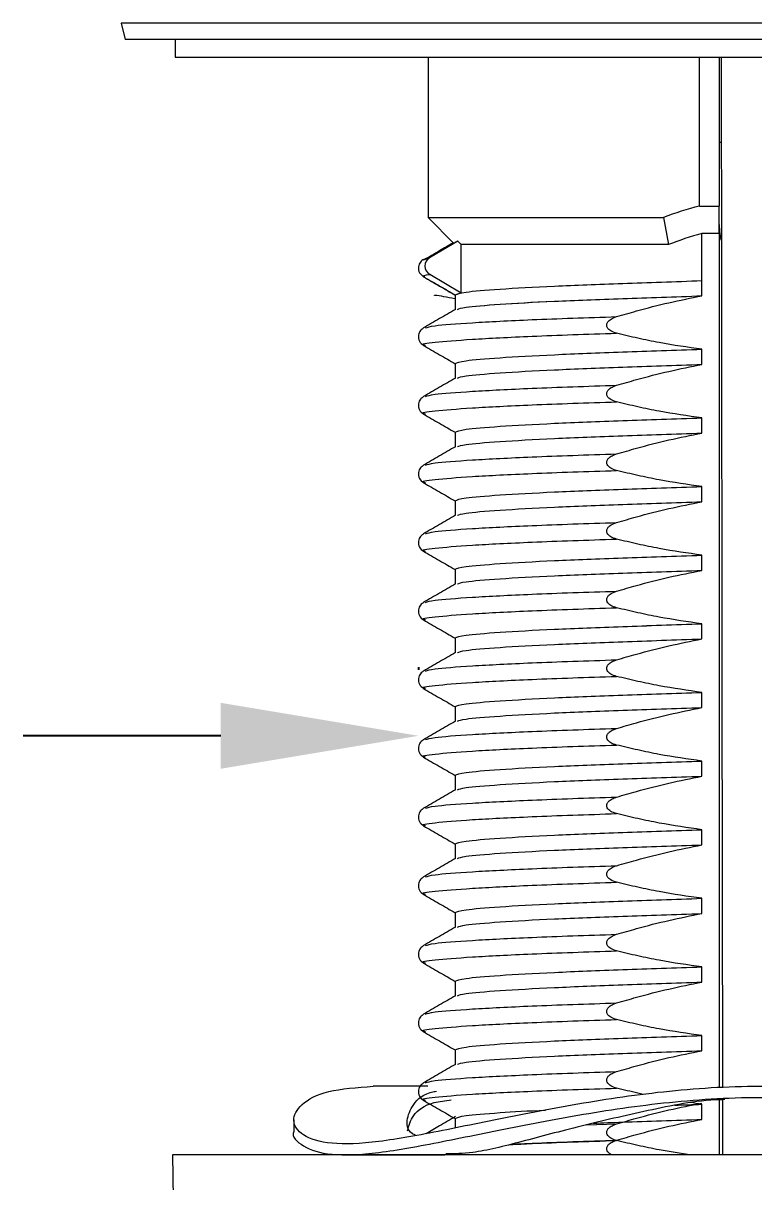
# Model space of a CAD drawing. Header units: inches. Extents: x 2.3 to 15.7, y 0.2 to 14.5.
# Drawn here: x 2.733 to 3.399, y 10.902 to 11.957 of the extents above; entities that cross this region are included whole.
import ezdxf

# ---------------------------------------------------------------- set-up
doc = ezdxf.new("R2010")
doc.units = ezdxf.units.IN
doc.header["$MEASUREMENT"] = 0
doc.header["$PDSIZE"] = -1
doc.layers.add('Dim', color=1, linetype='Continuous')
doc.layers.add('Object', color=4, linetype='Continuous')
doc.styles.get("Standard").update_dxf_attribs({"font": 'romans.shx'})
doc.dimstyles.get("Standard").update_dxf_attribs({"dimtxt": 0.125, "dimasz": 0.18, "dimexe": 0.06, "dimexo": 0.0625, "dimgap": 0.09, "dimtad": 0, "dimtih": 1, "dimtoh": 1, "dimdec": 4, "dimlfac": 2, "dimzin": 0, "dimdsep": 46, "dimlunit": 5, "dimtxsty": 'Standard', "dimcen": 0.09, "dimadec": 0, "dimazin": 0, "dimtfac": 1, "dimtdec": 4, "dimtofl": 0, "dimtmove": 0, "dimatfit": 1, "dimfxl": 0, "dimfrac": 2, "dimtolj": 1, "dimtzin": 0, "dimarcsym": 0})

# ---------------------------------------------------------------- blocks, each defined once
blk = doc.blocks.new('*D3')
at = {"layer": 'Defpoints', "color": 0}
for p in [(3.0932, 11.3083), (3.772, 11.3083), (3.772, 11.3083)]:
    blk.add_point(p, dxfattribs=at)
at = {"layer": 'Dim', "color": 0, "lineweight": -2}
for p, q in [((3.0932, 11.3708), (3.0932, 11.3683)), ((3.772, 11.3708), (3.772, 11.3683)), ((2.9132, 11.3083), (2.7332, 11.3083)), ((3.952, 11.3083), (4.3672, 11.3083))]:
    blk.add_line(p, q, dxfattribs=at)
at = {"layer": 'Dim', "color": 0}
for points in [[(2.9132, 11.3383), (2.9132, 11.2783), (3.0932, 11.3083)], [(3.952, 11.3383), (3.952, 11.2783), (3.772, 11.3083)]]:
    blk.add_solid(points, dxfattribs=at)
at = {"layer": 'Dim', "color": 0, "insert": (4.8738, 11.3083), "char_height": 0.125, "attachment_point": 5}
blk.add_mtext('\\A1;1 3/8\\P [35mm]\\PDia.', dxfattribs=at)

msp = doc.modelspace()

# ---------------------------------------------------------------- linework, layer by layer
at = {"layer": 'Object', "color": 4, "linetype": 'Continuous', "lineweight": 15}
for p, q in [((2.822367, 11.957273), (2.826106, 11.942273)), ((4.042839, 11.957273), (2.822367, 11.957273)), ((4.039099, 11.942273), (2.826106, 11.942273)), ((2.871579, 11.942273), (2.871579, 11.926241)), ((2.871579, 11.926241), (3.432603, 11.926241)), ((3.101894, 11.926241), (3.101894, 11.780304)), ((3.349127, 11.790737), (3.349127, 11.926241)), ((3.367103, 11.926241), (3.367103, 11.790737)), ((3.368966, 11.926241), (3.36919, 11.722392)), ((3.369051, 11.848605), (3.367103, 11.848605)), ((3.349127, 11.790737), (3.367103, 11.790737)), ((3.367103, 11.765737), (3.367103, 11.790737)), ((3.101894, 11.780304), (3.125516, 11.756683)), ((3.101894, 11.780304), (3.316256, 11.780304)), ((3.316256, 11.780304), (3.320836, 11.755595)), ((3.367103, 11.765737), (3.351295, 11.765737)), ((3.351295, 11.722054), (3.351295, 11.765737)), ((3.367103, 11.765737), (3.367103, 11.711868)), ((3.128973, 11.758703), (3.1034, 11.743673)), ((3.129022, 11.75864), (3.12635, 11.757518)), ((3.132012, 11.755595), (3.128964, 11.758698)), ((3.320836, 11.755595), (3.132012, 11.755595)), ((3.132012, 11.711803), (3.132012, 11.755595)), ((3.098657, 11.742164), (3.103433, 11.7436)), ((3.103472, 11.728577), (3.132051, 11.71178)), ((3.351295, 11.708973), (3.351295, 11.722787)), ((3.369202, 11.722392), (3.369587, 11.361766)), ((3.126603, 11.70993), (3.132012, 11.711711)), ((3.126603, 11.70993), (3.126603, 11.696353)), ((3.126603, 11.70993), (3.126603, 11.696353)), ((3.367103, 11.711868), (3.367103, 11.361766)), ((3.351295, 11.646473), (3.351295, 11.660287)), ((3.126603, 11.64743), (3.126603, 11.633853)), ((3.351295, 11.583973), (3.351295, 11.597787)), ((3.126603, 11.58493), (3.126603, 11.571353)), ((3.351295, 11.521473), (3.351295, 11.535287)), ((3.126603, 11.52243), (3.126603, 11.508853)), ((3.351295, 11.458973), (3.351295, 11.472788)), ((3.126603, 11.45993), (3.126603, 11.446353)), ((3.351295, 11.396473), (3.351295, 11.410287)), ((3.351296, 11.396472), (3.351296, 11.410287)), ((3.126604, 11.397429), (3.126604, 11.383852)), ((3.367103, 11.361766), (3.367103, 10.987984)), ((3.369587, 11.361766), (3.369998, 10.988125)), ((3.351295, 11.333973), (3.351295, 11.347787)), ((3.126603, 11.33493), (3.126603, 11.321353)), ((3.351295, 11.271473), (3.351295, 11.285287)), ((3.126603, 11.27243), (3.126603, 11.258853)), ((3.351295, 11.208973), (3.351295, 11.222787)), ((3.126603, 11.20993), (3.126603, 11.196353)), ((3.351295, 11.146473), (3.351295, 11.160287)), ((3.126603, 11.14743), (3.126603, 11.133853)), ((3.351295, 11.083973), (3.351295, 11.097787)), ((3.126603, 11.08493), (3.126603, 11.071353)), ((3.351295, 11.021473), (3.351295, 11.035287)), ((3.126603, 11.02243), (3.126603, 11.008853)), ((3.101653, 10.989123), (3.0519, 10.989123)), ((3.367103, 10.976835), (3.367103, 10.926623)), ((3.37001, 10.97692), (3.370066, 10.926623)), ((3.351295, 10.958973), (3.351295, 10.972787)), ((2.979659, 10.958508), (2.979659, 10.948508)), ((3.126603, 10.95993), (3.126603, 10.951119)), ((3.246114, 10.953959), (3.273661, 10.95486)), ((2.86923, 10.926623), (2.869923, 10.886903)), ((3.995976, 10.926623), (2.86923, 10.926623)), ((3.023849, 10.926654), (3.11708, 10.926655)), ((3.101339, 10.926655), (3.101395, 10.926623))]:
    msp.add_line(p, q, dxfattribs=at)
for centre, radius, start, end in [((3.432603, 11.470737), 0.330709, 104.620471, 110.598063), ((3.432603, 11.470737), 0.306, 105.4093, 111.422984), ((3.107932, 11.736147), 0.008785, 121.104863, 239.439852)]:
    msp.add_arc(centre, radius, start, end, dxfattribs=at)
msp.add_ellipse((3.372103, 11.773964), major_axis=(0, 0.01866), ratio=0.26794919, start_param=1.57079633, end_param=2.50983748, dxfattribs=at)
for points, knots in [([(3.124968, 11.75723), (3.120737, 11.75478), (3.111664, 11.749528), (3.102592, 11.744275), (3.097752, 11.741472)], [0, 0, 0, 0, 0.466364616, 1, 1, 1, 1]), ([(3.097892, 11.742256), (3.096851, 11.741507), (3.094648, 11.739924), (3.09267, 11.735234), (3.093759, 11.72954), (3.096501, 11.727384), (3.097889, 11.726292)], [0, 0, 0, 0, 0.21948819, 0.46436876, 0.72875201, 1, 1, 1, 1]), ([(3.099123, 11.726366), (3.098507, 11.726487), (3.09481, 11.727211), (3.099513, 11.727918), (3.103433, 11.728508)], [0, 0, 0, 0, 0.166410718, 1, 1, 1, 1]), ([(3.09789, 11.726291), (3.102746, 11.723485), (3.112317, 11.717952), (3.121888, 11.712419), (3.126603, 11.709693)], [0, 0, 0, 0, 0.50732747, 1, 1, 1, 1]), ([(3.098805, 11.725915), (3.103647, 11.723111), (3.112914, 11.717746), (3.122179, 11.712381), (3.126603, 11.709819)], [0, 0, 0, 0, 0.522554907, 1, 1, 1, 1]), ([(3.126603, 11.70993), (3.128568, 11.710738), (3.132567, 11.712381), (3.164685, 11.715138), (3.214012, 11.717896), (3.27736, 11.720324), (3.326654, 11.721966), (3.351295, 11.722787)], [0, 0, 0, 0, 0.19759985, 0.40218571, 0.60677143, 0.80343505, 1, 1, 1, 1]), ([(3.126227, 11.70628), (3.119571, 11.707627), (3.112834, 11.708991), (3.107737, 11.709431), (3.107675, 11.709437)], [0, 0, 0, 0, 0.987900104, 1, 1, 1, 1]), ([(3.128651, 11.696618), (3.130336, 11.697262), (3.13421, 11.698744), (3.164829, 11.701325), (3.213976, 11.704081), (3.27737, 11.706511), (3.326657, 11.708153), (3.351295, 11.708973)], [0, 0, 0, 0, 0.16399508, 0.37714906, 0.5903029, 0.79520288, 1, 1, 1, 1]), ([(3.128651, 11.696618), (3.130279, 11.697263), (3.134022, 11.698746), (3.165848, 11.701313), (3.196325, 11.703243), (3.218618, 11.704122), (3.219322, 11.70415)], [0, 0, 0, 0, 0.2745834, 0.63147547, 0.9883673, 1, 1, 1, 1]), ([(3.273661, 11.690003), (3.279672, 11.691752), (3.295464, 11.696345), (3.32129, 11.702976), (3.341287, 11.706973), (3.351295, 11.708973)], [0, 0, 0, 0, 0.23490281, 0.61712232, 1, 1, 1, 1]), ([(3.12703, 11.6966), (3.122176, 11.693794), (3.112466, 11.68818), (3.102756, 11.682567), (3.0979, 11.679761)], [0, 0, 0, 0, 0.499977505, 1, 1, 1, 1]), ([(3.099599, 11.679786), (3.101466, 11.680442), (3.105719, 11.681934), (3.139347, 11.684533), (3.185689, 11.686882), (3.232519, 11.688701), (3.260077, 11.689573), (3.273661, 11.690003)], [0, 0, 0, 0, 0.20275083, 0.46173924, 0.72072776, 0.86233396, 1, 1, 1, 1]), ([(3.273661, 11.674912), (3.271833, 11.675473), (3.269246, 11.676268), (3.266427, 11.678347), (3.265111, 11.680031), (3.2646, 11.681802), (3.264723, 11.683336), (3.265451, 11.685027), (3.267295, 11.687102), (3.270217, 11.688844), (3.272613, 11.689651), (3.273661, 11.690003)], [0, 0, 0, 0, 0.22731519, 0.3218077, 0.41715911, 0.47803922, 0.53907358, 0.59812008, 0.69630639, 0.86720087, 1, 1, 1, 1]), ([(3.097891, 11.679756), (3.096904, 11.679055), (3.094788, 11.677553), (3.092705, 11.673025), (3.093629, 11.667189), (3.096448, 11.664941), (3.097889, 11.663792)], [0, 0, 0, 0, 0.21116325, 0.45282353, 0.72025287, 1, 1, 1, 1]), ([(3.099572, 11.663766), (3.098788, 11.66392), (3.093812, 11.664898), (3.106355, 11.66667), (3.138558, 11.669442), (3.185797, 11.67179), (3.2325, 11.673609), (3.26007, 11.674482), (3.273661, 11.674912)], [0, 0, 0, 0, 0.042766, 0.27138041, 0.50807434, 0.74476836, 0.87418467, 1, 1, 1, 1]), ([(3.351295, 11.660287), (3.338275, 11.662137), (3.31872, 11.664915), (3.292913, 11.670268), (3.28008, 11.673363), (3.273661, 11.674912)], [0, 0, 0, 0, 0.49896663, 0.74937864, 1, 1, 1, 1]), ([(3.09789, 11.663791), (3.102746, 11.660985), (3.112317, 11.655452), (3.121888, 11.649919), (3.126603, 11.647193)], [0, 0, 0, 0, 0.50732965, 1, 1, 1, 1]), ([(3.126603, 11.64743), (3.128568, 11.648238), (3.132567, 11.649881), (3.164685, 11.652638), (3.214012, 11.655395), (3.27736, 11.657824), (3.326654, 11.659466), (3.351295, 11.660287)], [0, 0, 0, 0, 0.19759983, 0.40218572, 0.60677142, 0.80343507, 1, 1, 1, 1]), ([(3.128651, 11.634118), (3.130336, 11.634762), (3.13421, 11.636244), (3.164829, 11.638825), (3.213976, 11.641581), (3.27737, 11.64401), (3.326657, 11.645653), (3.351295, 11.646473)], [0, 0, 0, 0, 0.16399508, 0.37714908, 0.59030289, 0.79520286, 1, 1, 1, 1]), ([(3.273661, 11.627503), (3.279672, 11.629252), (3.295464, 11.633845), (3.32129, 11.640476), (3.341287, 11.644473), (3.351295, 11.646473)], [0, 0, 0, 0, 0.23490264, 0.61712185, 1, 1, 1, 1]), ([(3.12703, 11.6341), (3.122176, 11.631294), (3.112466, 11.62568), (3.102756, 11.620067), (3.0979, 11.617261)], [0, 0, 0, 0, 0.49998187, 1, 1, 1, 1]), ([(3.099599, 11.617287), (3.101466, 11.617942), (3.105719, 11.619434), (3.139347, 11.622033), (3.185689, 11.624382), (3.232519, 11.626201), (3.260077, 11.627073), (3.273661, 11.627503)], [0, 0, 0, 0, 0.20275081, 0.46173922, 0.72072775, 0.86233396, 1, 1, 1, 1]), ([(3.273661, 11.612411), (3.271833, 11.612973), (3.269246, 11.613768), (3.266427, 11.615847), (3.265111, 11.617531), (3.2646, 11.619302), (3.264723, 11.620836), (3.26545, 11.622527), (3.267295, 11.624602), (3.270217, 11.626344), (3.272613, 11.627151), (3.273661, 11.627503)], [0, 0, 0, 0, 0.2273191, 0.32180434, 0.41715558, 0.47803558, 0.53906983, 0.59812708, 0.69631321, 0.86720111, 1, 1, 1, 1]), ([(3.097891, 11.617256), (3.096904, 11.616555), (3.094788, 11.615053), (3.092705, 11.610525), (3.093629, 11.604689), (3.096448, 11.602441), (3.097889, 11.601292)], [0, 0, 0, 0, 0.21116325, 0.45282353, 0.72025287, 1, 1, 1, 1]), ([(3.099572, 11.601266), (3.098788, 11.60142), (3.093812, 11.602397), (3.106355, 11.604171), (3.138558, 11.606942), (3.185797, 11.60929), (3.2325, 11.611109), (3.26007, 11.611981), (3.273661, 11.612411)], [0, 0, 0, 0, 0.04276598, 0.27138042, 0.50807433, 0.74476835, 0.87418467, 1, 1, 1, 1]), ([(3.351295, 11.597787), (3.338275, 11.599637), (3.31872, 11.602416), (3.292913, 11.607767), (3.28008, 11.610863), (3.273661, 11.612411)], [0, 0, 0, 0, 0.498967, 0.74937845, 1, 1, 1, 1]), ([(3.09789, 11.601291), (3.102746, 11.598485), (3.112317, 11.592952), (3.121888, 11.587419), (3.126603, 11.584693)], [0, 0, 0, 0, 0.50733189, 1, 1, 1, 1]), ([(3.126603, 11.58493), (3.128568, 11.585737), (3.132567, 11.587381), (3.164685, 11.590138), (3.214012, 11.592896), (3.27736, 11.595324), (3.326654, 11.596966), (3.351295, 11.597787)], [0, 0, 0, 0, 0.19759982, 0.40218571, 0.60677143, 0.80343505, 1, 1, 1, 1]), ([(3.128651, 11.571618), (3.130336, 11.572262), (3.13421, 11.573744), (3.164829, 11.576325), (3.213976, 11.579081), (3.27737, 11.58151), (3.326657, 11.583152), (3.351295, 11.583973)], [0, 0, 0, 0, 0.16399508, 0.37714906, 0.5903029, 0.79520285, 1, 1, 1, 1]), ([(3.273661, 11.565003), (3.279672, 11.566752), (3.295464, 11.571345), (3.32129, 11.577976), (3.341287, 11.581973), (3.351295, 11.583973)], [0, 0, 0, 0, 0.23490285, 0.61712151, 1, 1, 1, 1]), ([(3.12703, 11.5716), (3.122176, 11.568793), (3.112466, 11.56318), (3.102756, 11.557567), (3.0979, 11.554761)], [0, 0, 0, 0, 0.49998187, 1, 1, 1, 1]), ([(3.099599, 11.554786), (3.101466, 11.555442), (3.105719, 11.556934), (3.139347, 11.559534), (3.185689, 11.561881), (3.232519, 11.563701), (3.260077, 11.564573), (3.273661, 11.565003)], [0, 0, 0, 0, 0.2027508, 0.46173924, 0.72072774, 0.86233396, 1, 1, 1, 1]), ([(3.273661, 11.549911), (3.271833, 11.550473), (3.269246, 11.551268), (3.266427, 11.553347), (3.265111, 11.555031), (3.2646, 11.556802), (3.264723, 11.558336), (3.265451, 11.560027), (3.267295, 11.562102), (3.270217, 11.563844), (3.272613, 11.564651), (3.273661, 11.565003)], [0, 0, 0, 0, 0.22731844, 0.3218105, 0.41716146, 0.47802996, 0.53907575, 0.59812198, 0.69630782, 0.8672015, 1, 1, 1, 1]), ([(3.097891, 11.554756), (3.096904, 11.554055), (3.094788, 11.552553), (3.092705, 11.548025), (3.093629, 11.542189), (3.096448, 11.539941), (3.097889, 11.538792)], [0, 0, 0, 0, 0.211160477, 0.452820309, 0.72025338, 1, 1, 1, 1]), ([(3.099572, 11.538766), (3.098788, 11.53892), (3.093812, 11.539898), (3.106355, 11.54167), (3.138558, 11.544442), (3.185797, 11.546789), (3.2325, 11.54861), (3.26007, 11.549481), (3.273661, 11.549911)], [0, 0, 0, 0, 0.042766, 0.27138042, 0.50807436, 0.74476835, 0.87418469, 1, 1, 1, 1]), ([(3.351295, 11.535287), (3.338275, 11.537137), (3.31872, 11.539915), (3.292913, 11.545267), (3.28008, 11.548363), (3.273661, 11.549911)], [0, 0, 0, 0, 0.498967, 0.74937845, 1, 1, 1, 1]), ([(3.09789, 11.538791), (3.102746, 11.535985), (3.112317, 11.530452), (3.121888, 11.524919), (3.126603, 11.522193)], [0, 0, 0, 0, 0.50732747, 1, 1, 1, 1]), ([(3.126603, 11.52243), (3.128568, 11.523238), (3.132567, 11.524881), (3.164685, 11.527637), (3.214012, 11.530396), (3.27736, 11.532824), (3.326654, 11.534466), (3.351295, 11.535287)], [0, 0, 0, 0, 0.19759985, 0.40218571, 0.60677143, 0.80343505, 1, 1, 1, 1]), ([(3.128651, 11.509118), (3.130336, 11.509762), (3.13421, 11.511244), (3.164829, 11.513826), (3.213976, 11.516581), (3.27737, 11.519011), (3.326657, 11.520652), (3.351295, 11.521473)], [0, 0, 0, 0, 0.16399508, 0.37714909, 0.5903029, 0.79520288, 1, 1, 1, 1]), ([(3.273661, 11.502503), (3.279672, 11.504252), (3.295464, 11.508845), (3.32129, 11.515476), (3.341287, 11.519473), (3.351295, 11.521473)], [0, 0, 0, 0, 0.23490281, 0.61712232, 1, 1, 1, 1]), ([(3.12703, 11.5091), (3.122176, 11.506293), (3.112466, 11.50068), (3.102756, 11.495067), (3.0979, 11.492261)], [0, 0, 0, 0, 0.499977505, 1, 1, 1, 1]), ([(3.099599, 11.492286), (3.101466, 11.492942), (3.105719, 11.494434), (3.139347, 11.497033), (3.185689, 11.499382), (3.232519, 11.501201), (3.260077, 11.502073), (3.273661, 11.502503)], [0, 0, 0, 0, 0.20275083, 0.46173924, 0.72072776, 0.86233396, 1, 1, 1, 1]), ([(3.273661, 11.487411), (3.271833, 11.487973), (3.269246, 11.488768), (3.266427, 11.490847), (3.265111, 11.492531), (3.2646, 11.494302), (3.264723, 11.495836), (3.265451, 11.497527), (3.267295, 11.499602), (3.270217, 11.501344), (3.272613, 11.502151), (3.273661, 11.502503)], [0, 0, 0, 0, 0.227320147, 0.321805819, 0.417157492, 0.478037769, 0.539072302, 0.598118967, 0.69630555, 0.867200501, 1, 1, 1, 1]), ([(3.097891, 11.492256), (3.096904, 11.491555), (3.094788, 11.490053), (3.092705, 11.485525), (3.093629, 11.479689), (3.096448, 11.477441), (3.097889, 11.476292)], [0, 0, 0, 0, 0.21116325, 0.45282353, 0.72025287, 1, 1, 1, 1]), ([(3.099572, 11.476266), (3.098788, 11.47642), (3.093812, 11.477397), (3.106355, 11.47917), (3.138558, 11.481942), (3.185797, 11.48429), (3.2325, 11.486109), (3.26007, 11.486982), (3.273661, 11.487411)], [0, 0, 0, 0, 0.042766, 0.27138041, 0.50807434, 0.74476836, 0.87418467, 1, 1, 1, 1]), ([(3.351295, 11.472788), (3.338275, 11.474637), (3.31872, 11.477415), (3.292913, 11.482768), (3.28008, 11.485863), (3.273661, 11.487411)], [0, 0, 0, 0, 0.49896634, 0.7493785, 1, 1, 1, 1]), ([(3.09789, 11.476291), (3.102746, 11.473485), (3.112317, 11.467952), (3.121888, 11.462419), (3.126603, 11.459693)], [0, 0, 0, 0, 0.50732965, 1, 1, 1, 1]), ([(3.126603, 11.45993), (3.128568, 11.460738), (3.132567, 11.462381), (3.164685, 11.465138), (3.214012, 11.467895), (3.27736, 11.470324), (3.326654, 11.471967), (3.351295, 11.472788)], [0, 0, 0, 0, 0.19759982, 0.40218571, 0.60677141, 0.80343505, 1, 1, 1, 1]), ([(3.128651, 11.446618), (3.130336, 11.447262), (3.13421, 11.448744), (3.164829, 11.451325), (3.213976, 11.454081), (3.27737, 11.45651), (3.326657, 11.458153), (3.351295, 11.458973)], [0, 0, 0, 0, 0.16399508, 0.37714908, 0.59030289, 0.79520286, 1, 1, 1, 1]), ([(3.273661, 11.440003), (3.279672, 11.441752), (3.295464, 11.446345), (3.32129, 11.452976), (3.341287, 11.456973), (3.351295, 11.458973)], [0, 0, 0, 0, 0.23490362, 0.61712189, 1, 1, 1, 1]), ([(3.12703, 11.4466), (3.122176, 11.443794), (3.112466, 11.43818), (3.102756, 11.432567), (3.0979, 11.429761)], [0, 0, 0, 0, 0.49998187, 1, 1, 1, 1]), ([(3.099599, 11.429787), (3.101466, 11.430442), (3.105719, 11.431934), (3.139347, 11.434534), (3.185689, 11.436882), (3.232519, 11.438701), (3.260077, 11.439573), (3.273661, 11.440003)], [0, 0, 0, 0, 0.20275081, 0.46173925, 0.72072775, 0.86233396, 1, 1, 1, 1]), ([(3.273661, 11.424911), (3.271833, 11.425473), (3.269246, 11.426268), (3.266427, 11.428347), (3.265111, 11.430031), (3.2646, 11.431802), (3.264723, 11.433336), (3.265451, 11.435027), (3.267295, 11.437102), (3.270217, 11.438844), (3.272613, 11.439651), (3.273661, 11.440003)], [0, 0, 0, 0, 0.22731933, 0.32180466, 0.41716547, 0.47803421, 0.53908024, 0.59812669, 0.69631292, 0.86720098, 1, 1, 1, 1]), ([(3.097891, 11.429756), (3.096904, 11.429055), (3.094788, 11.427553), (3.092705, 11.423025), (3.093629, 11.417189), (3.096448, 11.414941), (3.097889, 11.413792)], [0, 0, 0, 0, 0.21116325, 0.45282353, 0.72025287, 1, 1, 1, 1]), ([(3.099572, 11.413766), (3.098788, 11.41392), (3.093812, 11.414897), (3.106355, 11.416671), (3.138558, 11.419442), (3.185797, 11.42179), (3.2325, 11.423609), (3.26007, 11.424481), (3.273661, 11.424911)], [0, 0, 0, 0, 0.04276598, 0.27138042, 0.50807433, 0.74476835, 0.87418467, 1, 1, 1, 1]), ([(3.351295, 11.410287), (3.338275, 11.412137), (3.31872, 11.414916), (3.292913, 11.420267), (3.28008, 11.423363), (3.273661, 11.424911)], [0, 0, 0, 0, 0.498967, 0.74937845, 1, 1, 1, 1]), ([(3.351296, 11.410287), (3.338276, 11.412136), (3.318721, 11.414915), (3.292914, 11.420267), (3.280081, 11.423362), (3.273662, 11.424911)], [0, 0, 0, 0, 0.498967, 0.74937845, 1, 1, 1, 1]), ([(3.09789, 11.413791), (3.102746, 11.410985), (3.112317, 11.405452), (3.121888, 11.399919), (3.126603, 11.397193)], [0, 0, 0, 0, 0.50733189, 1, 1, 1, 1]), ([(3.097891, 11.41379), (3.102747, 11.410984), (3.112318, 11.405452), (3.121889, 11.399919), (3.126604, 11.397193)], [0, 0, 0, 0, 0.50732747, 1, 1, 1, 1]), ([(3.126603, 11.39743), (3.128568, 11.398237), (3.132567, 11.399881), (3.164685, 11.402638), (3.214012, 11.405396), (3.27736, 11.407824), (3.326654, 11.409466), (3.351295, 11.410287)], [0, 0, 0, 0, 0.19759982, 0.40218571, 0.60677143, 0.80343505, 1, 1, 1, 1]), ([(3.126604, 11.397429), (3.128569, 11.398237), (3.132568, 11.39988), (3.164686, 11.402637), (3.214013, 11.405395), (3.277362, 11.407823), (3.326655, 11.409466), (3.351296, 11.410287)], [0, 0, 0, 0, 0.19759985, 0.40218571, 0.60677143, 0.80343505, 1, 1, 1, 1]), ([(3.128652, 11.384117), (3.130337, 11.384762), (3.134211, 11.386243), (3.16483, 11.388824), (3.213977, 11.39158), (3.277371, 11.39401), (3.326658, 11.395652), (3.351296, 11.396472)], [0, 0, 0, 0, 0.16399508, 0.37714906, 0.5903029, 0.79520288, 1, 1, 1, 1]), ([(3.273662, 11.377503), (3.279673, 11.379251), (3.295465, 11.383844), (3.321291, 11.390475), (3.341288, 11.394472), (3.351296, 11.396472)], [0, 0, 0, 0, 0.23490281, 0.61712232, 1, 1, 1, 1]), ([(3.127031, 11.384099), (3.122177, 11.381293), (3.112467, 11.375679), (3.102757, 11.370067), (3.097901, 11.36726)], [0, 0, 0, 0, 0.499977505, 1, 1, 1, 1]), ([(3.0996, 11.367286), (3.101467, 11.367941), (3.10572, 11.369433), (3.139348, 11.372033), (3.18569, 11.374381), (3.23252, 11.3762), (3.260078, 11.377073), (3.273662, 11.377503)], [0, 0, 0, 0, 0.20275083, 0.46173924, 0.72072776, 0.86233396, 1, 1, 1, 1]), ([(3.273662, 11.362411), (3.271834, 11.362972), (3.269247, 11.363767), (3.266428, 11.365847), (3.265112, 11.36753), (3.264601, 11.369301), (3.264724, 11.370835), (3.265452, 11.372526), (3.267296, 11.374601), (3.270218, 11.376344), (3.272614, 11.37715), (3.273662, 11.377503)], [0, 0, 0, 0, 0.22731933, 0.32180466, 0.41716547, 0.47803421, 0.53908024, 0.59812669, 0.69631292, 0.86720098, 1, 1, 1, 1]), ([(3.097892, 11.367255), (3.096906, 11.366555), (3.094789, 11.365052), (3.092706, 11.360524), (3.09363, 11.354688), (3.096449, 11.35244), (3.09789, 11.351291)], [0, 0, 0, 0, 0.21116325, 0.45282353, 0.72025287, 1, 1, 1, 1]), ([(3.099573, 11.351265), (3.098789, 11.351419), (3.093813, 11.352396), (3.106356, 11.35417), (3.138559, 11.356941), (3.185798, 11.359289), (3.232501, 11.361108), (3.260071, 11.361981), (3.273662, 11.362411)], [0, 0, 0, 0, 0.04276598, 0.27138042, 0.50807433, 0.74476835, 0.87418467, 1, 1, 1, 1]), ([(3.351295, 11.347787), (3.338275, 11.349637), (3.31872, 11.352415), (3.292913, 11.357767), (3.28008, 11.360863), (3.273661, 11.362411)], [0, 0, 0, 0, 0.498967, 0.74937845, 1, 1, 1, 1]), ([(3.351297, 11.347786), (3.338277, 11.349636), (3.318723, 11.352414), (3.292915, 11.357766), (3.280082, 11.360861), (3.273663, 11.36241)], [0, 0, 0, 0, 0.498967, 0.74937845, 1, 1, 1, 1]), ([(3.09789, 11.351291), (3.102746, 11.348485), (3.112317, 11.342952), (3.121888, 11.337419), (3.126603, 11.334693)], [0, 0, 0, 0, 0.50732747, 1, 1, 1, 1]), ([(3.126603, 11.33493), (3.128568, 11.335738), (3.132567, 11.337381), (3.164685, 11.340137), (3.214012, 11.342896), (3.27736, 11.345324), (3.326654, 11.346966), (3.351295, 11.347787)], [0, 0, 0, 0, 0.19759985, 0.40218571, 0.60677143, 0.80343505, 1, 1, 1, 1]), ([(3.128651, 11.321618), (3.130336, 11.322262), (3.13421, 11.323744), (3.164829, 11.326325), (3.213976, 11.329081), (3.27737, 11.331511), (3.326657, 11.333152), (3.351295, 11.333973)], [0, 0, 0, 0, 0.16399508, 0.37714906, 0.5903029, 0.79520288, 1, 1, 1, 1]), ([(3.273661, 11.315003), (3.279672, 11.316752), (3.295464, 11.321345), (3.32129, 11.327976), (3.341287, 11.331973), (3.351295, 11.333973)], [0, 0, 0, 0, 0.23490281, 0.61712232, 1, 1, 1, 1]), ([(3.12703, 11.3216), (3.122176, 11.318793), (3.112466, 11.31318), (3.102756, 11.307567), (3.0979, 11.304761)], [0, 0, 0, 0, 0.499977505, 1, 1, 1, 1]), ([(3.099599, 11.304786), (3.101466, 11.305442), (3.105719, 11.306934), (3.139347, 11.309533), (3.185689, 11.311882), (3.232519, 11.313701), (3.260077, 11.314573), (3.273661, 11.315003)], [0, 0, 0, 0, 0.20275083, 0.46173924, 0.72072776, 0.86233396, 1, 1, 1, 1]), ([(3.273661, 11.299911), (3.271833, 11.300473), (3.269246, 11.301268), (3.266427, 11.303347), (3.265111, 11.305031), (3.2646, 11.306802), (3.264723, 11.308336), (3.265451, 11.310027), (3.267295, 11.312102), (3.270217, 11.313844), (3.272613, 11.314651), (3.273661, 11.315003)], [0, 0, 0, 0, 0.22731519, 0.3218077, 0.41715911, 0.47803922, 0.53907358, 0.59812008, 0.69630639, 0.86720087, 1, 1, 1, 1]), ([(3.097891, 11.304756), (3.096904, 11.304055), (3.094788, 11.302553), (3.092705, 11.298025), (3.093629, 11.292189), (3.096448, 11.289941), (3.097889, 11.288792)], [0, 0, 0, 0, 0.21116325, 0.45282353, 0.72025287, 1, 1, 1, 1]), ([(3.099572, 11.288766), (3.098788, 11.28892), (3.093812, 11.289897), (3.106355, 11.29167), (3.138558, 11.294442), (3.185797, 11.29679), (3.2325, 11.298609), (3.26007, 11.299481), (3.273661, 11.299911)], [0, 0, 0, 0, 0.042766, 0.27138041, 0.50807434, 0.74476836, 0.87418467, 1, 1, 1, 1]), ([(3.351295, 11.285287), (3.338275, 11.287137), (3.31872, 11.289915), (3.292913, 11.295268), (3.28008, 11.298363), (3.273661, 11.299911)], [0, 0, 0, 0, 0.49896663, 0.74937864, 1, 1, 1, 1]), ([(3.09789, 11.288791), (3.102746, 11.285985), (3.112317, 11.280452), (3.121888, 11.274919), (3.126603, 11.272193)], [0, 0, 0, 0, 0.50732965, 1, 1, 1, 1]), ([(3.126603, 11.27243), (3.128568, 11.273238), (3.132567, 11.274881), (3.164685, 11.277638), (3.214012, 11.280395), (3.27736, 11.282824), (3.326654, 11.284466), (3.351295, 11.285287)], [0, 0, 0, 0, 0.19759983, 0.40218572, 0.60677142, 0.80343507, 1, 1, 1, 1]), ([(3.128651, 11.259118), (3.130336, 11.259762), (3.13421, 11.261244), (3.164829, 11.263825), (3.213976, 11.266581), (3.27737, 11.26901), (3.326657, 11.270653), (3.351295, 11.271473)], [0, 0, 0, 0, 0.16399508, 0.37714908, 0.59030289, 0.79520286, 1, 1, 1, 1]), ([(3.273661, 11.252503), (3.279672, 11.254252), (3.295464, 11.258845), (3.32129, 11.265476), (3.341287, 11.269473), (3.351295, 11.271473)], [0, 0, 0, 0, 0.23490264, 0.61712185, 1, 1, 1, 1]), ([(3.12703, 11.2591), (3.122176, 11.256294), (3.112466, 11.25068), (3.102756, 11.245067), (3.0979, 11.242261)], [0, 0, 0, 0, 0.49998187, 1, 1, 1, 1]), ([(3.099599, 11.242287), (3.101466, 11.242942), (3.105719, 11.244434), (3.139347, 11.247033), (3.185689, 11.249382), (3.232519, 11.251201), (3.260077, 11.252073), (3.273661, 11.252503)], [0, 0, 0, 0, 0.20275081, 0.46173922, 0.72072775, 0.86233396, 1, 1, 1, 1]), ([(3.273661, 11.237411), (3.271833, 11.237973), (3.269246, 11.238768), (3.266427, 11.240847), (3.265111, 11.242531), (3.2646, 11.244302), (3.264723, 11.245836), (3.26545, 11.247527), (3.267295, 11.249602), (3.270217, 11.251344), (3.272613, 11.252151), (3.273661, 11.252503)], [0, 0, 0, 0, 0.2273191, 0.32180434, 0.41715558, 0.47803558, 0.53906983, 0.59812708, 0.69631321, 0.86720111, 1, 1, 1, 1]), ([(3.097891, 11.242256), (3.096904, 11.241555), (3.094788, 11.240053), (3.092705, 11.235525), (3.093629, 11.229689), (3.096448, 11.227441), (3.097889, 11.226292)], [0, 0, 0, 0, 0.21116325, 0.45282353, 0.72025287, 1, 1, 1, 1]), ([(3.099572, 11.226266), (3.098788, 11.22642), (3.093812, 11.227397), (3.106355, 11.229171), (3.138558, 11.231942), (3.185797, 11.23429), (3.2325, 11.236109), (3.26007, 11.236981), (3.273661, 11.237411)], [0, 0, 0, 0, 0.04276598, 0.27138042, 0.50807433, 0.74476835, 0.87418467, 1, 1, 1, 1]), ([(3.351295, 11.222787), (3.338275, 11.224637), (3.31872, 11.227416), (3.292913, 11.232767), (3.28008, 11.235863), (3.273661, 11.237411)], [0, 0, 0, 0, 0.498967, 0.74937845, 1, 1, 1, 1]), ([(3.09789, 11.226291), (3.102746, 11.223484), (3.112317, 11.217952), (3.121888, 11.212419), (3.126603, 11.209693)], [0, 0, 0, 0, 0.50733189, 1, 1, 1, 1]), ([(3.126603, 11.20993), (3.128568, 11.210737), (3.132567, 11.21238), (3.164685, 11.215138), (3.214012, 11.217896), (3.27736, 11.220324), (3.326654, 11.221966), (3.351295, 11.222787)], [0, 0, 0, 0, 0.19759982, 0.40218571, 0.60677143, 0.80343505, 1, 1, 1, 1]), ([(3.128651, 11.196618), (3.130336, 11.197262), (3.13421, 11.198744), (3.164829, 11.201325), (3.213976, 11.204081), (3.27737, 11.20651), (3.326657, 11.208152), (3.351295, 11.208973)], [0, 0, 0, 0, 0.16399508, 0.37714906, 0.5903029, 0.79520285, 1, 1, 1, 1]), ([(3.273661, 11.190003), (3.279672, 11.191752), (3.295464, 11.196345), (3.32129, 11.202976), (3.341287, 11.206973), (3.351295, 11.208973)], [0, 0, 0, 0, 0.23490285, 0.61712151, 1, 1, 1, 1]), ([(3.12703, 11.1966), (3.122176, 11.193793), (3.112466, 11.18818), (3.102756, 11.182567), (3.0979, 11.179761)], [0, 0, 0, 0, 0.49998187, 1, 1, 1, 1]), ([(3.099599, 11.179786), (3.101466, 11.180442), (3.105719, 11.181934), (3.139347, 11.184534), (3.185689, 11.186881), (3.232519, 11.188701), (3.260077, 11.189573), (3.273661, 11.190003)], [0, 0, 0, 0, 0.2027508, 0.46173924, 0.72072774, 0.86233396, 1, 1, 1, 1]), ([(3.273661, 11.174911), (3.271833, 11.175473), (3.269246, 11.176268), (3.266427, 11.178347), (3.265111, 11.180031), (3.2646, 11.181802), (3.264723, 11.183336), (3.265451, 11.185027), (3.267295, 11.187102), (3.270217, 11.188844), (3.272613, 11.189651), (3.273661, 11.190003)], [0, 0, 0, 0, 0.22731844, 0.3218105, 0.41716146, 0.47802996, 0.53907575, 0.59812198, 0.69630782, 0.8672015, 1, 1, 1, 1]), ([(3.097891, 11.179756), (3.096904, 11.179055), (3.094788, 11.177553), (3.092705, 11.173025), (3.093629, 11.167189), (3.096448, 11.164941), (3.097889, 11.163792)], [0, 0, 0, 0, 0.211160477, 0.452820309, 0.72025338, 1, 1, 1, 1]), ([(3.099572, 11.163766), (3.098788, 11.16392), (3.093812, 11.164898), (3.106355, 11.16667), (3.138558, 11.169442), (3.185797, 11.171789), (3.2325, 11.173609), (3.26007, 11.174481), (3.273661, 11.174911)], [0, 0, 0, 0, 0.042766, 0.27138042, 0.50807436, 0.74476835, 0.87418469, 1, 1, 1, 1]), ([(3.351295, 11.160287), (3.338275, 11.162137), (3.31872, 11.164915), (3.292913, 11.170267), (3.28008, 11.173363), (3.273661, 11.174911)], [0, 0, 0, 0, 0.498967, 0.74937845, 1, 1, 1, 1]), ([(3.09789, 11.163791), (3.102746, 11.160985), (3.112317, 11.155452), (3.121888, 11.149919), (3.126603, 11.147193)], [0, 0, 0, 0, 0.50732747, 1, 1, 1, 1]), ([(3.126603, 11.14743), (3.128568, 11.148237), (3.132567, 11.149881), (3.164685, 11.152637), (3.214012, 11.155396), (3.27736, 11.157824), (3.326654, 11.159466), (3.351295, 11.160287)], [0, 0, 0, 0, 0.19759985, 0.40218571, 0.60677143, 0.80343505, 1, 1, 1, 1]), ([(3.128651, 11.134118), (3.130336, 11.134762), (3.13421, 11.136244), (3.164829, 11.138825), (3.213976, 11.141581), (3.27737, 11.144011), (3.326657, 11.145652), (3.351295, 11.146473)], [0, 0, 0, 0, 0.16399508, 0.37714909, 0.5903029, 0.79520288, 1, 1, 1, 1]), ([(3.273661, 11.127503), (3.279672, 11.129252), (3.295464, 11.133845), (3.32129, 11.140476), (3.341287, 11.144473), (3.351295, 11.146473)], [0, 0, 0, 0, 0.23490281, 0.61712232, 1, 1, 1, 1]), ([(3.12703, 11.1341), (3.122176, 11.131293), (3.112466, 11.12568), (3.102756, 11.120067), (3.0979, 11.117261)], [0, 0, 0, 0, 0.499977505, 1, 1, 1, 1]), ([(3.099599, 11.117286), (3.101466, 11.117942), (3.105719, 11.119434), (3.139347, 11.122033), (3.185689, 11.124382), (3.232519, 11.126201), (3.260077, 11.127073), (3.273661, 11.127503)], [0, 0, 0, 0, 0.20275083, 0.46173924, 0.72072776, 0.86233396, 1, 1, 1, 1]), ([(3.273661, 11.112411), (3.271833, 11.112973), (3.269246, 11.113768), (3.266427, 11.115847), (3.265111, 11.117531), (3.2646, 11.119302), (3.264723, 11.120836), (3.265451, 11.122527), (3.267295, 11.124602), (3.270217, 11.126344), (3.272613, 11.127151), (3.273661, 11.127503)], [0, 0, 0, 0, 0.227320147, 0.321805819, 0.417157492, 0.478037769, 0.539072302, 0.598118967, 0.69630555, 0.867200501, 1, 1, 1, 1]), ([(3.097891, 11.117256), (3.096904, 11.116555), (3.094788, 11.115053), (3.092705, 11.110525), (3.093629, 11.104689), (3.096448, 11.102441), (3.097889, 11.101292)], [0, 0, 0, 0, 0.21116325, 0.45282353, 0.72025287, 1, 1, 1, 1]), ([(3.099572, 11.101266), (3.098788, 11.10142), (3.093812, 11.102397), (3.106355, 11.10417), (3.138558, 11.106942), (3.185797, 11.10929), (3.2325, 11.111109), (3.26007, 11.111981), (3.273661, 11.112411)], [0, 0, 0, 0, 0.042766, 0.27138041, 0.50807434, 0.74476836, 0.87418467, 1, 1, 1, 1]), ([(3.351295, 11.097787), (3.338275, 11.099637), (3.31872, 11.102415), (3.292913, 11.107768), (3.28008, 11.110863), (3.273661, 11.112411)], [0, 0, 0, 0, 0.49896634, 0.7493785, 1, 1, 1, 1]), ([(3.09789, 11.101291), (3.102746, 11.098485), (3.112317, 11.092952), (3.121888, 11.087419), (3.126603, 11.084693)], [0, 0, 0, 0, 0.50732965, 1, 1, 1, 1]), ([(3.126603, 11.08493), (3.128568, 11.085738), (3.132567, 11.087381), (3.164685, 11.090138), (3.214012, 11.092895), (3.27736, 11.095324), (3.326654, 11.096967), (3.351295, 11.097787)], [0, 0, 0, 0, 0.19759982, 0.40218571, 0.60677141, 0.80343505, 1, 1, 1, 1]), ([(3.128651, 11.071618), (3.130336, 11.072262), (3.13421, 11.073744), (3.164829, 11.076325), (3.213976, 11.079081), (3.27737, 11.08151), (3.326657, 11.083153), (3.351295, 11.083973)], [0, 0, 0, 0, 0.16399508, 0.37714908, 0.59030289, 0.79520286, 1, 1, 1, 1]), ([(3.273661, 11.065003), (3.279672, 11.066752), (3.295464, 11.071345), (3.32129, 11.077976), (3.341287, 11.081973), (3.351295, 11.083973)], [0, 0, 0, 0, 0.23490362, 0.61712189, 1, 1, 1, 1]), ([(3.12703, 11.0716), (3.122176, 11.068794), (3.112466, 11.06318), (3.102756, 11.057567), (3.0979, 11.054761)], [0, 0, 0, 0, 0.49998187, 1, 1, 1, 1]), ([(3.099599, 11.054786), (3.101466, 11.055442), (3.105719, 11.056934), (3.139347, 11.059534), (3.185689, 11.061882), (3.232519, 11.063701), (3.260077, 11.064573), (3.273661, 11.065003)], [0, 0, 0, 0, 0.20275081, 0.46173925, 0.72072775, 0.86233396, 1, 1, 1, 1]), ([(3.273661, 11.049911), (3.271833, 11.050473), (3.269246, 11.051268), (3.266427, 11.053347), (3.265111, 11.055031), (3.2646, 11.056802), (3.264723, 11.058336), (3.265451, 11.060027), (3.267295, 11.062102), (3.270217, 11.063844), (3.272613, 11.064651), (3.273661, 11.065003)], [0, 0, 0, 0, 0.22731933, 0.32180466, 0.41716547, 0.47803421, 0.53908024, 0.59812669, 0.69631292, 0.86720098, 1, 1, 1, 1]), ([(3.097891, 11.054756), (3.096904, 11.054055), (3.094788, 11.052553), (3.092705, 11.048025), (3.093629, 11.042189), (3.096448, 11.039941), (3.097889, 11.038792)], [0, 0, 0, 0, 0.21116325, 0.45282353, 0.72025287, 1, 1, 1, 1]), ([(3.099572, 11.038766), (3.098788, 11.03892), (3.093812, 11.039897), (3.106355, 11.041671), (3.138558, 11.044442), (3.185797, 11.04679), (3.2325, 11.048609), (3.26007, 11.049481), (3.273661, 11.049911)], [0, 0, 0, 0, 0.04276598, 0.27138042, 0.50807433, 0.74476835, 0.87418467, 1, 1, 1, 1]), ([(3.351295, 11.035287), (3.338275, 11.037137), (3.31872, 11.039916), (3.292913, 11.045267), (3.28008, 11.048363), (3.273661, 11.049911)], [0, 0, 0, 0, 0.498967, 0.74937845, 1, 1, 1, 1]), ([(3.09789, 11.038791), (3.102746, 11.035984), (3.112317, 11.030452), (3.121888, 11.024919), (3.126603, 11.022193)], [0, 0, 0, 0, 0.50733189, 1, 1, 1, 1]), ([(3.126603, 11.02243), (3.128568, 11.023237), (3.132567, 11.02488), (3.164685, 11.027638), (3.214012, 11.030396), (3.27736, 11.032824), (3.326654, 11.034466), (3.351295, 11.035287)], [0, 0, 0, 0, 0.19759982, 0.40218571, 0.60677143, 0.80343505, 1, 1, 1, 1]), ([(3.128651, 11.009118), (3.130336, 11.009762), (3.13421, 11.011244), (3.164829, 11.013825), (3.213976, 11.016581), (3.27737, 11.01901), (3.326657, 11.020652), (3.351295, 11.021473)], [0, 0, 0, 0, 0.16399508, 0.37714906, 0.5903029, 0.79520285, 1, 1, 1, 1]), ([(3.273661, 11.002503), (3.279672, 11.004252), (3.295464, 11.008845), (3.32129, 11.015476), (3.341287, 11.019473), (3.351295, 11.021473)], [0, 0, 0, 0, 0.23490285, 0.61712151, 1, 1, 1, 1]), ([(3.12703, 11.0091), (3.122176, 11.006294), (3.112466, 11.00068), (3.102756, 10.995067), (3.0979, 10.992261)], [0, 0, 0, 0, 0.499977505, 1, 1, 1, 1]), ([(3.099599, 10.992286), (3.101466, 10.992942), (3.105719, 10.994434), (3.139347, 10.997034), (3.185689, 10.999381), (3.232519, 11.001201), (3.260077, 11.002073), (3.273661, 11.002503)], [0, 0, 0, 0, 0.2027508, 0.46173924, 0.72072774, 0.86233396, 1, 1, 1, 1]), ([(3.273661, 10.987412), (3.271833, 10.987973), (3.269246, 10.988768), (3.266427, 10.990847), (3.265111, 10.992531), (3.2646, 10.994302), (3.264723, 10.995836), (3.265451, 10.997527), (3.267295, 10.999602), (3.270217, 11.001344), (3.272613, 11.002151), (3.273661, 11.002503)], [0, 0, 0, 0, 0.2273151, 0.32180757, 0.41715894, 0.47802771, 0.53907376, 0.59812024, 0.69630651, 0.86720092, 1, 1, 1, 1]), ([(3.813305, 10.936622), (3.79554, 10.937701), (3.759784, 10.939871), (3.689624, 10.952971), (3.61137, 10.967937), (3.526306, 10.981737), (3.437406, 10.990268), (3.347906, 10.988301), (3.262411, 10.977536), (3.183388, 10.962873), (3.113359, 10.948209), (3.05492, 10.937444), (3.011417, 10.935477), (2.985749, 10.944008), (2.97686, 10.957808), (2.984772, 10.972773), (3.007817, 10.985874), (3.037268, 10.988044), (3.0519, 10.989123)], [0, 0, 0, 0, 0.06188952, 0.12456529, 0.18773403, 0.25064375, 0.31277023, 0.37451717, 0.43692035, 0.49999999, 0.56307965, 0.62548278, 0.68722976, 0.74935623, 0.81226597, 0.87543464, 0.93811039, 1, 1, 1, 1]), ([(3.09052, 10.9446), (3.090321, 10.944674), (3.083307, 10.947303), (3.081628, 10.958469), (3.087415, 10.972154), (3.097515, 10.98281), (3.108853, 10.984482), (3.109503, 10.984577)], [0, 0, 0, 0, 0.009425085, 0.333029002, 0.658453347, 0.980409376, 1, 1, 1, 1]), ([(3.097891, 10.992256), (3.096904, 10.991555), (3.094788, 10.990053), (3.092705, 10.985525), (3.093629, 10.979689), (3.096448, 10.977441), (3.097889, 10.976292)], [0, 0, 0, 0, 0.211160477, 0.452820309, 0.72025338, 1, 1, 1, 1]), ([(3.099572, 10.976266), (3.098788, 10.97642), (3.093812, 10.977398), (3.106355, 10.97917), (3.138558, 10.981942), (3.185797, 10.984289), (3.2325, 10.986109), (3.26007, 10.986982), (3.273661, 10.987412)], [0, 0, 0, 0, 0.042766, 0.27138041, 0.50807435, 0.74476833, 0.87418467, 1, 1, 1, 1]), ([(3.298025, 10.981753), (3.296329, 10.982118), (3.288185, 10.983908), (3.28008, 10.985863), (3.273661, 10.987412)], [0.683547318, 0.683547318, 0.683547318, 0.683547318, 0.749377814, 1, 1, 1, 1]), ([(2.979974, 10.948551), (2.979869, 10.948359), (2.977118, 10.943341), (2.986909, 10.934015), (3.01111, 10.925476), (3.055003, 10.927444), (3.113337, 10.938209), (3.183394, 10.952873), (3.262409, 10.967536), (3.347906, 10.978302), (3.437406, 10.980267), (3.526307, 10.971738), (3.61137, 10.957936), (3.689624, 10.942972), (3.759784, 10.929871), (3.79554, 10.927701), (3.813305, 10.926623)], [0, 0, 0, 0, 0.00306451, 0.08027687, 0.15652784, 0.23231306, 0.30890361, 0.38632452, 0.46374538, 0.540336, 0.61612116, 0.69237214, 0.76958449, 0.84711466, 0.92403984, 1, 1, 1, 1]), ([(3.083251, 10.948578), (3.08442, 10.95325), (3.086794, 10.962744), (3.101009, 10.974171), (3.117648, 10.976069), (3.123119, 10.976693)], [0, 0, 0, 0, 0.39405261, 0.80073981, 1, 1, 1, 1]), ([(3.09789, 10.976291), (3.102746, 10.973485), (3.112317, 10.967952), (3.121888, 10.962419), (3.126603, 10.959693)], [0, 0, 0, 0, 0.50732965, 1, 1, 1, 1]), ([(3.372103, 10.976966), (3.370746, 10.976937), (3.346357, 10.976422), (3.301284, 10.96686), (3.240132, 10.952994), (3.186592, 10.938405), (3.144038, 10.927673), (3.125928, 10.927647), (3.11826, 10.927637)], [0, 0, 0, 0, 0.01221029, 0.21954426, 0.42996461, 0.64038563, 0.84771971, 1, 1, 1, 1]), ([(3.273661, 10.95486), (3.279672, 10.956609), (3.295464, 10.961202), (3.32129, 10.967832), (3.341287, 10.97183), (3.351295, 10.97383)], [0, 0, 0, 0, 0.23490285, 0.61712151, 1, 1, 1, 1]), ([(3.126603, 10.95993), (3.128568, 10.960737), (3.132567, 10.962381), (3.163089, 10.965001), (3.193155, 10.966726), (3.208891, 10.967488)], [0, 0, 0, 0, 0.197599845, 0.402185708, 0.576629672, 0.576629672, 0.576629672, 0.576629672]), ([(3.12703, 10.961457), (3.122176, 10.95865), (3.113216, 10.953471), (3.104256, 10.948291), (3.10015, 10.945918)], [0, 0, 0, 0, 0.499977505, 0.922762716, 0.922762716, 0.922762716, 0.922762716]), ([(3.252281, 10.955527), (3.260938, 10.955859), (3.291912, 10.956995), (3.326657, 10.958152), (3.351295, 10.958973)], [0.711185389, 0.711185389, 0.711185389, 0.711185389, 0.795202877, 1, 1, 1, 1]), ([(3.273661, 10.939768), (3.271833, 10.94033), (3.269246, 10.941125), (3.266427, 10.943204), (3.265111, 10.944888), (3.2646, 10.946659), (3.264723, 10.948193), (3.265451, 10.949884), (3.267295, 10.951959), (3.270217, 10.953701), (3.272613, 10.954508), (3.273661, 10.95486)], [0, 0, 0, 0, 0.22731519, 0.3218077, 0.41715911, 0.47803922, 0.53907358, 0.59812008, 0.69630639, 0.86720087, 1, 1, 1, 1]), ([(3.273661, 10.940003), (3.279672, 10.941752), (3.295464, 10.946345), (3.32129, 10.952976), (3.341287, 10.956973), (3.351295, 10.958973)], [0, 0, 0, 0, 0.23490281, 0.61712232, 1, 1, 1, 1]), ([(3.176796, 10.936035), (3.183098, 10.936371), (3.199077, 10.937208), (3.232779, 10.938465), (3.260162, 10.939338), (3.273661, 10.939768)], [0.030376315, 0.030376315, 0.030376315, 0.030376315, 0.2755261, 0.642873768, 1, 1, 1, 1]), ([(3.178424, 10.936451), (3.184267, 10.936726), (3.201392, 10.937492), (3.232519, 10.938701), (3.260077, 10.939573), (3.273661, 10.940003)], [0.642228851, 0.642228851, 0.642228851, 0.642228851, 0.720727754, 0.862333958, 1, 1, 1, 1]), ([(3.269066, 10.926623), (3.268835, 10.926741), (3.267922, 10.927245), (3.266427, 10.928347), (3.265111, 10.930031), (3.2646, 10.931802), (3.264723, 10.933336), (3.26545, 10.935027), (3.267295, 10.937102), (3.270217, 10.938844), (3.272613, 10.939651), (3.273661, 10.940003)], [0.195963085, 0.195963085, 0.195963085, 0.195963085, 0.227319105, 0.321804344, 0.417155579, 0.478035577, 0.53906983, 0.59812708, 0.696313213, 0.867201109, 1, 1, 1, 1]), ([(3.341846, 10.926623), (3.331985, 10.928036), (3.315592, 10.930386), (3.292914, 10.935131), (3.28008, 10.938222), (3.273661, 10.939768)], [0, 0, 0, 0, 0.429996006, 0.714878011, 1, 1, 1, 1])]:
    msp.add_open_spline(points, degree=3, knots=knots, dxfattribs=at)
for points in [[(3.351295, 10.972787), (3.347723, 10.973295), (3.344152, 10.973802), (3.340582, 10.974321)], [(3.326558, 10.971961), (3.334756, 10.972236), (3.343025, 10.972512), (3.351295, 10.972787)]]:
    msp.add_open_spline(points, degree=3, dxfattribs=at)

# ---------------------------------------------------------------- dimensions: what is measured, and where the dimension line sits
at = {"layer": 'Dim'}
dim = msp.add_linear_dim(base=(3.772041, 11.308255), p1=(3.093201, 11.308255), p2=(3.772041, 11.308255), text='<>\\PDia.', dimstyle='Standard', override={"dimpost": '\\X', "dimtxsty": 'Standard'}, dxfattribs=at)
dim.commit()
dim.dimension.update_dxf_attribs({"geometry": '*D3', "text_midpoint": (4.873827, 11.308255), "dimtype": 160})

doc.saveas('drawing.dxf')
